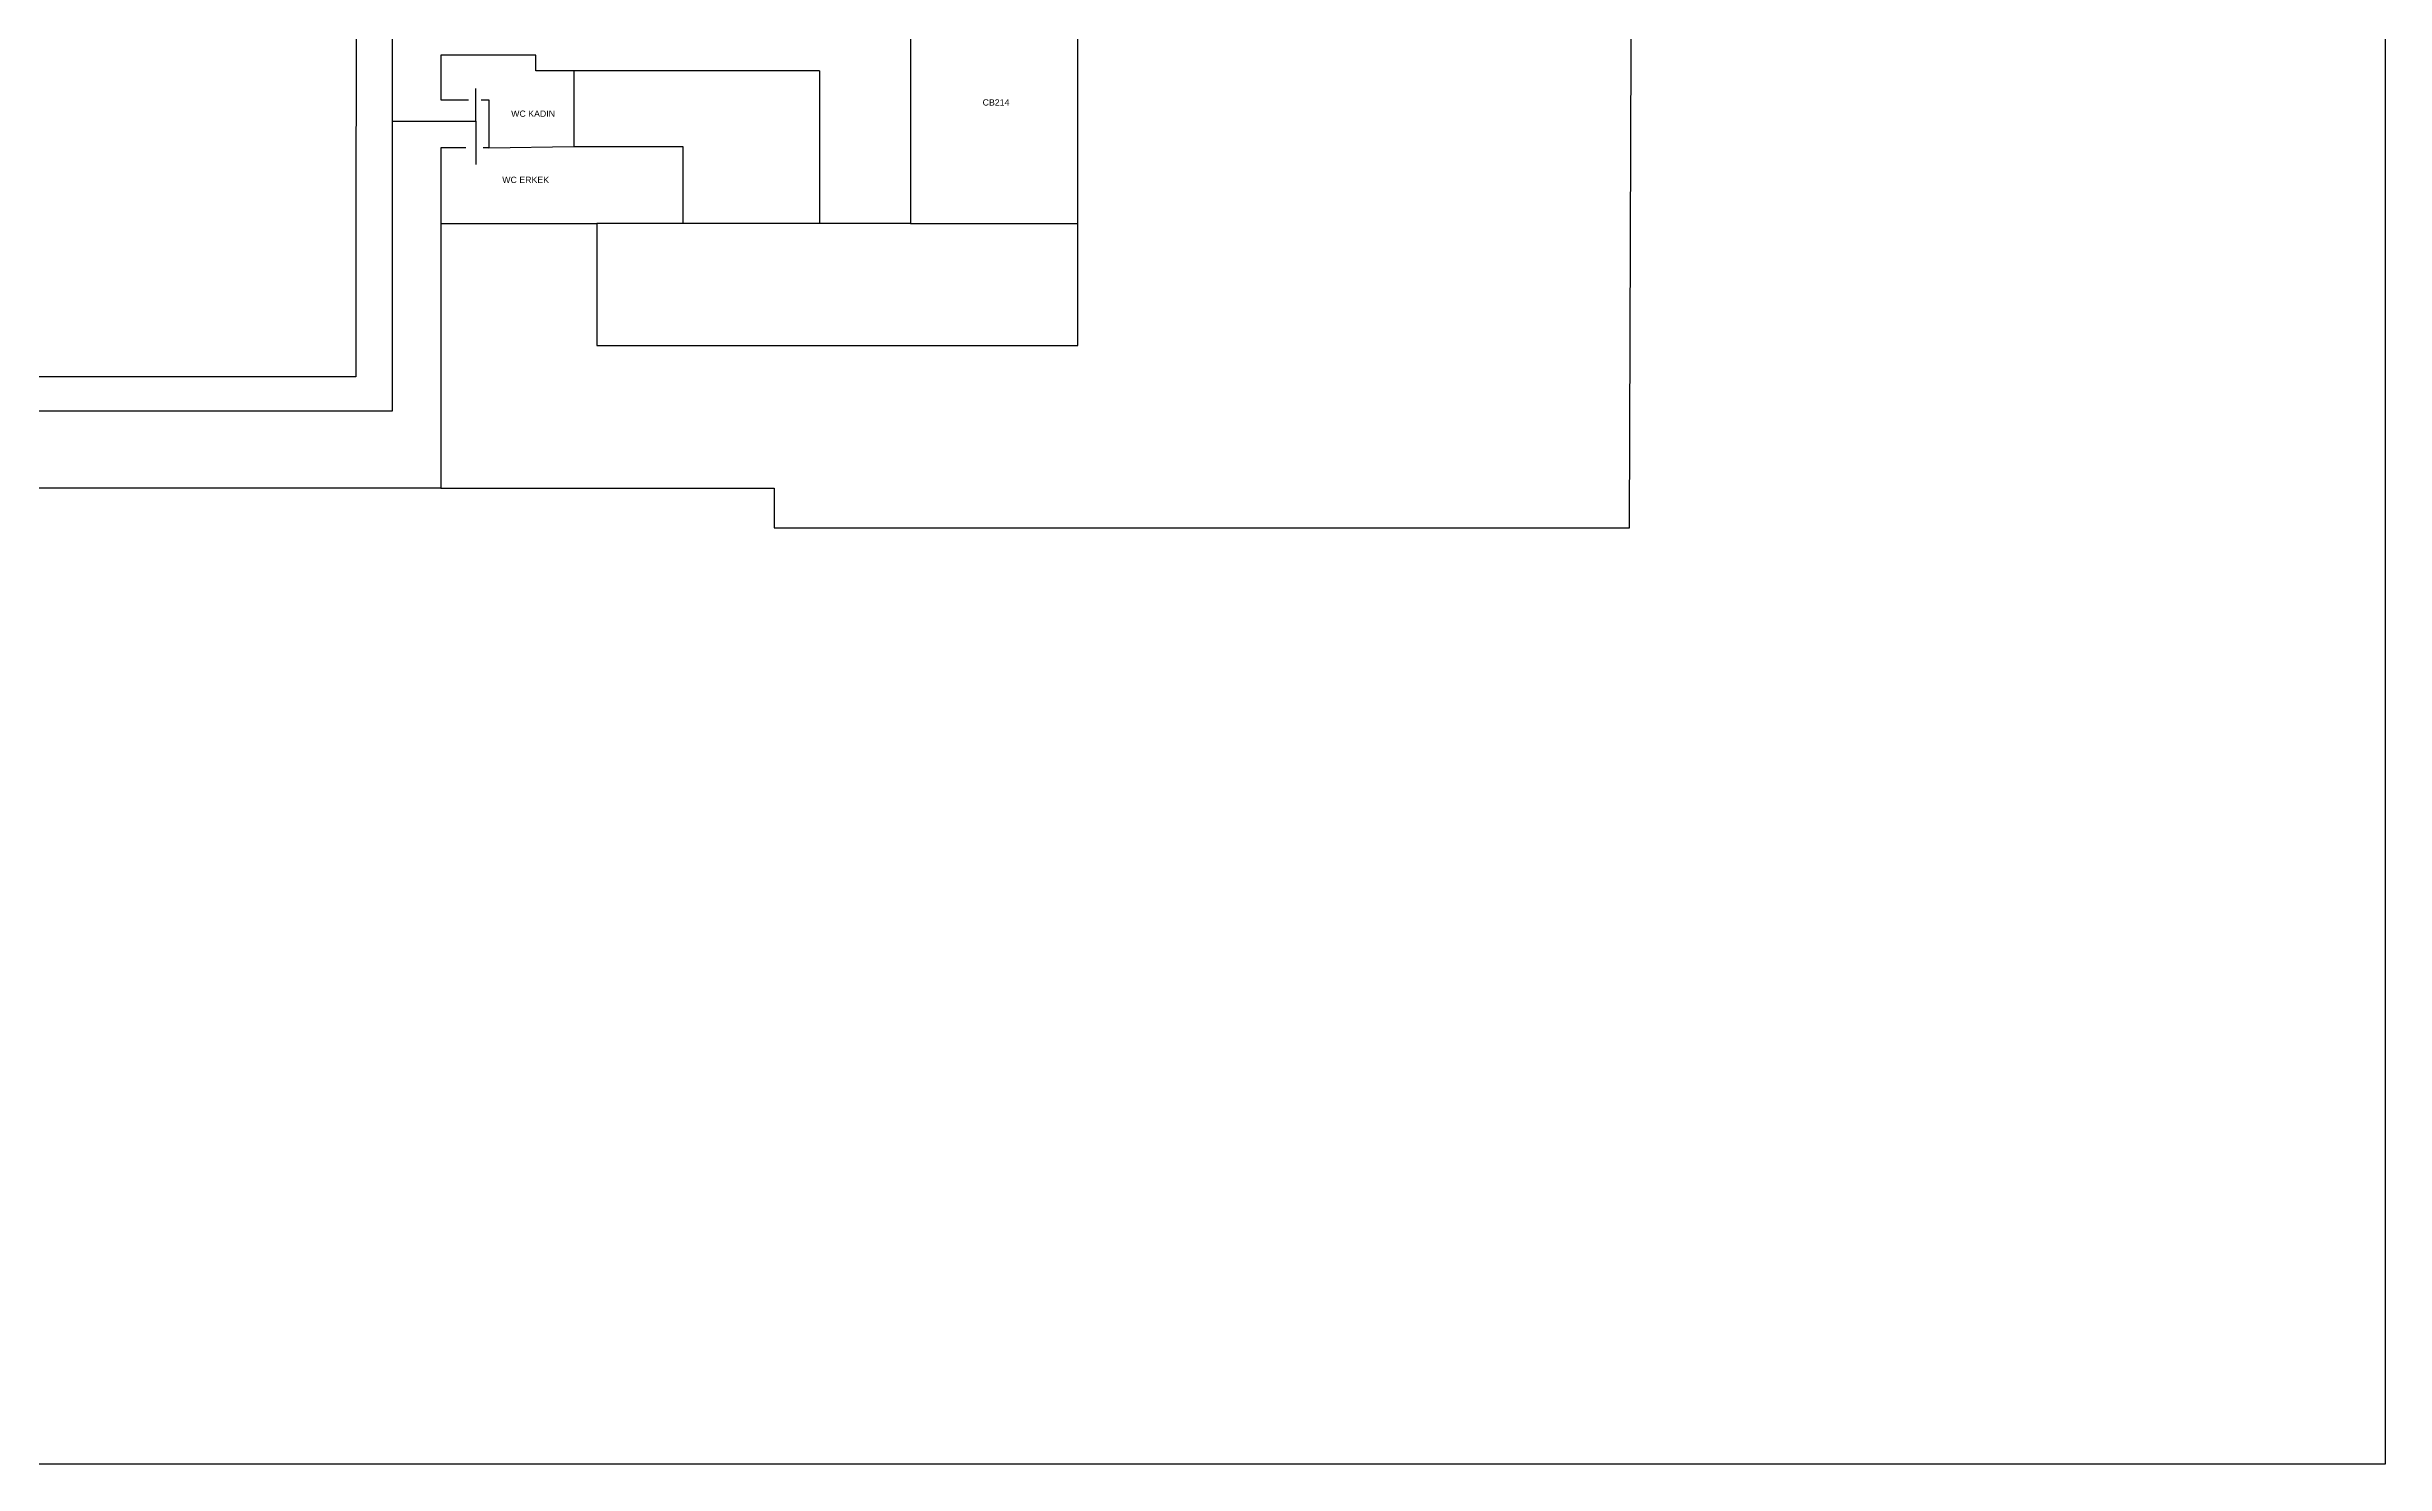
# Model space of a CAD drawing. Header units: metres. Extents: x 38812.6 to 38887.1, y 38457 to 38512.8.
# Drawn here: x 38849.85 to 38887.07, y 38456.99 to 38479.56 of the extents above; entities that cross this region are included whole.
import ezdxf

# ---------------------------------------------------------------- set-up
doc = ezdxf.new("R2010")
doc.units = ezdxf.units.M
doc.header["$MEASUREMENT"] = 0
for name, color, linetype in [('Paths', 70, 'Continuous'), ('Rooms', 10, 'Continuous'), ('Walls', 140, 'Continuous')]:
    doc.layers.add(name, color=color, linetype=linetype)
doc.styles.get("Standard").update_dxf_attribs({"font": 'arial.ttf', "height": 100})
picture_1 = doc.add_image_def('image1.jpg', size_in_pixel=(4032, 3024))

msp = doc.modelspace()

# ---------------------------------------------------------------- linework, layer by layer
at = {"layer": 'Paths'}
for points in [[(38856.675, 38482.574), (38855.345, 38482.574), (38855.345, 38473.756), (38841.961, 38473.756), (38841.961, 38473.106), (38842.418, 38473.106), (38842.418, 38472.348)], [(38855.345, 38478.375), (38856.677, 38478.375), (38856.677, 38478.896)], [(38856.677, 38478.375), (38856.677, 38477.688)]]:
    msp.add_lwpolyline(points, dxfattribs=at)
at = {"layer": 'Walls'}
for points in [[(38853.646, 38493.759), (38853.646, 38490.259), (38854.774, 38490.259), (38854.764, 38474.304), (38826.948, 38474.304)], [(38856.116, 38476.747), (38856.116, 38472.533), (38843.53, 38472.533), (38843.53, 38469.974), (38824.899, 38469.974), (38824.899, 38490.342)], [(38856.116, 38472.533), (38861.423, 38472.533), (38861.423, 38471.899), (38875.04, 38471.899), (38875.104, 38490.267)], [(38863.825, 38480.871), (38863.597, 38480.871), (38863.597, 38476.747), (38866.257, 38476.747), (38866.257, 38480.871)], [(38858.234, 38479.176), (38857.628, 38479.176), (38857.628, 38479.426), (38856.116, 38479.426), (38856.116, 38478.717), (38856.56, 38478.717)], [(38862.145, 38479.176), (38858.234, 38479.176), (38858.234, 38477.971), (38859.971, 38477.971), (38859.971, 38476.747)], [(38862.145, 38479.176), (38862.145, 38476.747)], [(38856.76, 38478.717), (38856.884, 38478.717), (38856.884, 38477.949), (38858.234, 38477.971)], [(38856.515, 38477.949), (38856.116, 38477.949), (38856.116, 38476.747), (38858.6, 38476.747)], [(38856.884, 38477.949), (38856.793, 38477.949)], [(38863.597, 38476.747), (38858.6, 38476.747), (38858.6, 38474.806), (38866.257, 38474.806), (38866.257, 38476.747)]]:
    msp.add_lwpolyline(points, dxfattribs=at)

# ---------------------------------------------------------------- texts
at = {"layer": 'Rooms', "char_height": 0.1, "attachment_point": 1}
for s, insert, width in [('CB214', (38864.743, 38478.724), 0.41427), ('WC KADIN\\P', (38857.238, 38478.545), 0.7196), ('WC ERKEK\\P', (38857.096, 38477.491), 0.78034)]:
    msp.add_mtext(s, dxfattribs=dict(at, insert=insert, width=width))

# ---------------------------------------------------------------- pictures from other files: only their frames are drawn
at = {"layer": 'Walls'}
image = msp.add_image(picture_1, insert=(38812.619, 38456.989), size_in_units=(74.451, 55.839), dxfattribs=at)
image.dxf.flags = 7

doc.saveas('drawing.dxf')
